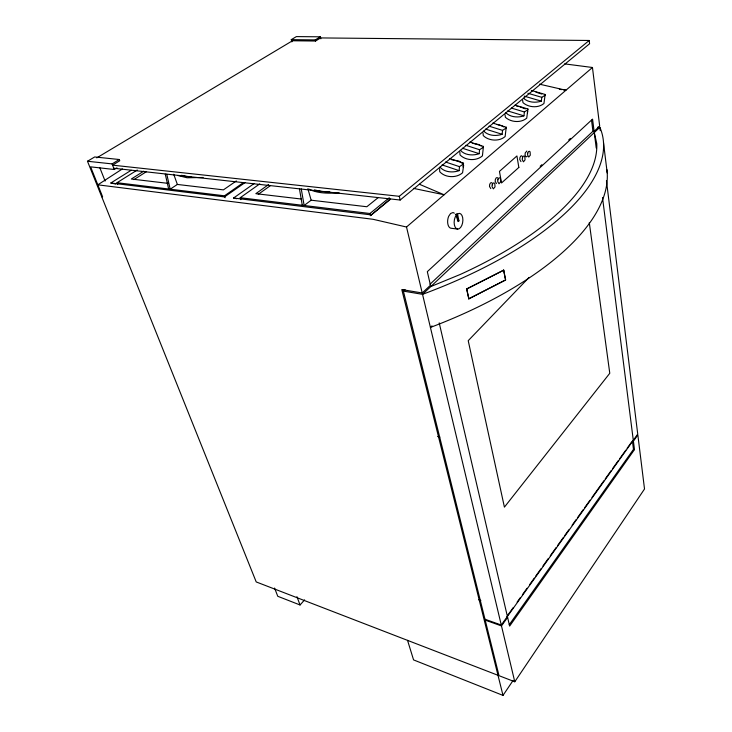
<?xml version="1.0" encoding="UTF-8"?>
<svg xmlns="http://www.w3.org/2000/svg" width="732" height="732" viewBox="0 0 732 732"><rect width="100%" height="100%" fill="white"/><g stroke="black" fill="none" stroke-linecap="round" stroke-linejoin="round"><path stroke-width="1.1" d="M440.014 167.088C444.553 172.441 452.907 172.862 459.156 170.648L459.467 166.649L463.274 164.151L463.521 163.19L449.695 158.615M463.521 163.19L463.2 167.18L463.603 165.615L462.185 163.108L458.955 161.067L451.498 159.704M463.603 165.615L462.578 172.77C456.493 178.279 445.221 177.876 439.722 171.709L439.639 168.808M460.373 150.289C464.948 155.394 473.055 155.825 479.195 153.693L479.561 149.731L483.221 147.342L483.44 146.427L469.798 142.045M483.44 146.427L482.425 155.879C476.422 161.223 465.525 160.711 460.016 154.873L459.861 152.091M483.687 131.065C488.281 135.887 496.104 136.335 502.134 134.285L502.555 130.378L506.05 128.109L506.242 127.24L492.801 123.077M506.242 127.24L505.135 136.545C499.251 141.706 488.756 141.066 483.257 135.585L483.029 132.95M505.849 112.774C510.46 117.34 518.027 117.806 523.938 115.848L524.405 111.978L527.754 109.818L527.909 108.995L514.98 105.124M527.909 108.995L526.738 118.154C520.955 123.132 510.835 122.39 505.364 117.248L505.062 114.741M523.499 98.216C528.12 102.572 535.476 103.047 541.305 101.153L541.808 97.329L545.038 95.261L545.175 94.465L531.341 90.439M545.175 94.465L543.94 103.505C538.24 108.345 528.422 107.522 522.977 102.636L522.611 100.229M527.443 112.847L527.699 111.493M389.305 197.741L369.925 213.506L370.465 215.611L390.229 199.013M403.048 289.781L499.023 675.691L514.779 681.776L644.517 488.985L637.846 434.936L633.409 441.158L634.479 449.604L509.637 626.098L507.605 617.341L506.507 616.966M456.713 214.824L455.203 217.056A7.906 4.301 -83 0 0 456.265 228.512A7.906 4.301 -83 0 0 462.606 222.857A7.906 4.301 -83 0 0 459.357 213.351L455.405 214.668L456.713 214.824L458.122 221.595L458.955 220.854L457.546 214.083M407.541 640.363L413.571 659.907L503.003 695.4L513.105 680.431M509.207 624.78L633.473 449.366L632.402 440.92L633.409 441.158M507.834 615.109L513.141 607.697M517.112 602.134L520.425 597.504M522.41 594.723L527.049 588.244M529.703 584.539L534.342 578.051M535.668 576.194L540.966 568.782M542.952 566.001L548.25 558.589M550.244 555.817L556.201 547.472M557.528 545.624L563.494 537.279M564.82 535.431L568.791 529.867M572.104 525.237L576.084 519.674M577.411 517.826L583.367 509.49M584.694 507.633L589.992 500.221M591.987 497.44L603.909 480.768M605.236 478.911L611.202 470.575M612.519 468.718L618.485 460.382M619.812 458.525L625.778 450.189M627.104 448.341L631.734 441.853M484.987 619.245L501.274 625.037L637.737 434.094L606.453 180.786M514.779 681.776L501.484 625.915L507.605 617.341M274.564 588.061L277.776 596.287L300.056 604.98L304.613 599.874M529.08 277.419L468.215 340.673L504.412 507.139L609.774 373.274L589.287 222.601M432.026 325.859L430.416 327.433A274.335 116.397 -15 0 0 606.883 169.586M503.003 695.4L401.786 289.57L422.218 292.983L430.462 285.233L427.314 271.663L592.563 119.124L594.119 131.348L592.938 131.275L430.004 284.245M594.119 131.348L599.691 126.105L592.453 67.49L564.665 63.885M540.179 166.246L541.863 164.7M568.718 139.949L570.402 138.403M405.061 289.57L403.378 291.116L422.538 294.337L599.847 127.313L600.249 130.616M518.878 167.399L501.539 182.963L499.453 171.389L516.929 155.953L518.832 167.399M122.381 168.927L97.814 184.83L373.036 219.289L406.516 227.021L592.453 67.49M113.78 168.25L400.175 200.028L589.599 43.737L589.196 40.47L320.625 37.927L315.547 41.029L292.471 40.763M497.989 675.288L256.218 581.94L87.483 161.25L94.675 156.959L119.279 159.512L119.755 160.756L112.572 165.148L399.288 196.304L589.196 40.47M370.465 215.611L389.827 199.809M378.38 197.457L366.833 206.744L311.155 200.193L304.146 205.5L301.264 188.92M258.286 194.309L270.273 185.727M268.662 184.51L255.825 193.678L301.52 199.058M240.865 199.662L240.224 197.713L259.778 183.869M236.683 198.729L233.554 198.024L254.114 183.558M117.715 184.51L117.019 182.716L224.486 195.801L243.17 182.78M244.982 182.625L224.495 196.917L110.825 182.991L131.184 170.272M236.326 180.941L223.416 189.863L177.364 184.446L170.19 189.185L166.786 174.271M133.919 179.615L146.437 171.681M143.701 171.197L131.312 179.029L168.049 183.357M117.019 182.716L137.259 170.016M101.693 196.688L102.617 196.807L90.612 166.85L114.265 169.495L116.946 167.838M87.483 161.25L112.088 163.904L119.279 159.512M291.867 41.852L291.263 39.656L315.254 39.912L320.342 36.81L320.854 38.814M291.263 39.656L296.378 36.6L320.342 36.81M96.761 157.865L292.956 40.47M527.159 156.383L526.262 156.868L525.466 156.236L525.073 154.736L525.247 152.933L526.811 151.039M468.69 298.784L505.647 279.935L468.846 298.876L466.623 289.012L503.643 270.108L505.647 279.935M466.623 289.012L503.808 270.2M430.773 286.578L460.172 274.491A272.011 109.205 -14.9 0 0 596.754 143.536L594.274 132.565L596.232 148.038M203.121 177.492L187.118 177.775L177.858 175.515M339.218 192.909C329.125 193.385 318.063 193.733 308.849 189.112M190.896 176.604L186.687 176.549L181.536 175.296M329.766 191.711L321.769 191.555L314.431 189.89M516.884 106.415L518.741 106.497M472.396 143.262L478.755 144.524L481.171 145.988M597.669 127.185L599.847 127.313A278.81 112.051 -14.9 0 1 422.538 294.337L501.274 625.037M458.955 220.854L457.646 220.698L456.237 213.927M240.224 197.713L369.925 213.506M233.554 198.024L370.822 214.851M457.729 229.079L451.251 228.274A7.878 4.319 -83 0 1 447.883 224.148A7.878 4.319 -83 0 1 448.689 216.288L450.583 213.506L452.852 212.6A7.878 4.319 -83 0 1 454.288 213.186M559.376 89.313L561.563 89.624M563.75 89.935L565.937 90.246L539.457 84.162M413.406 188.362L444.104 194.776L419.399 184.254M110.825 182.991L115.748 184.071M633.473 449.366L634.479 449.604M535.989 92.177L541.772 94.044M519.802 106.762L525.384 108.885M437.626 436.501L439.841 437.059M497.092 124.458L501.438 125.584L503.826 126.975M527.873 93.257L541.808 97.329M524.203 96.121L541.305 101.153M511.375 108.061L524.405 111.978M507.706 110.935L523.938 115.848M489.013 126.16L502.555 130.378M485.526 129.079L502.134 134.285M465.817 145.293L479.561 149.731M462.331 148.212L479.195 153.693M445.541 162.001L459.467 166.649M442.064 164.91L459.156 170.648M478.719 599.773L480.86 600.514M485.206 620.123L501.484 625.915M490.815 188.618L489.498 186.477L489.662 184.601L490.367 183.119L491.355 182.579L492.224 183.192M496.488 183.54L495.189 181.399L495.354 179.532L496.058 178.059L497.028 177.528L497.888 178.15M520.964 161.616L519.757 159.475L519.93 157.664L520.598 156.236L521.513 155.751L522.319 156.383M99.808 167.683L105.115 181.069M112.088 163.904L114.265 169.495M296.927 596.681L300.056 604.98M173.722 174.243L177.364 184.446M224.486 195.801L225.136 197.732M307.87 188.728L311.155 200.193M315.254 39.912L315.547 41.029M399.288 196.304L400.175 200.028M406.516 227.021L422.218 292.983M439.209 322.885L507.395 616.463M165.249 174.097L168.662 189.002M466.778 289.113L468.846 298.876M503.643 270.108L505.281 278.755M299.415 188.71L302.298 205.271M602.518 197.576L633.299 440.307M591.529 120.167L592.938 131.275M603.488 142.557L607.203 172.898M492.206 184.848L492.041 186.724L493.359 188.865L495.042 186.834L494.768 183.439L493.89 182.817L492.911 183.357L492.206 184.848M497.888 179.77L497.723 181.637L499.023 183.778L500.679 181.774L500.423 178.388L499.563 177.766L498.593 178.288L497.888 179.77M522.428 157.856L522.255 159.677L523.462 161.818L525.036 159.896L524.817 156.575L524.011 155.943L523.096 156.428L522.428 157.856M527.735 153.116L527.571 154.928L528.751 157.06L530.307 155.166L530.096 151.853L529.3 151.222L528.403 151.698L527.735 153.116"/></g></svg>
